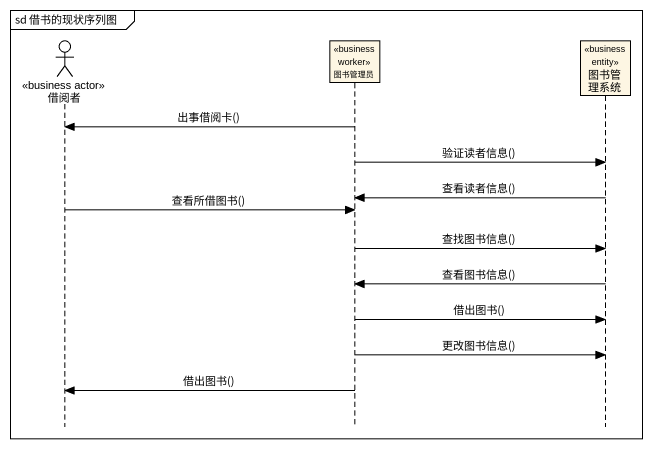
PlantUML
@startuml
mainframe sd 借书的现状序列图
hide footbox
actor 借阅者 <<business actor>>
participant 图书管理员 <<business worker>>
participant 图书管理系统 <<business entity>>

图书管理员 -> 借阅者 : 出事借阅卡()
图书管理员 -> 图书管理系统 : 验证读者信息()
图书管理系统 -> 图书管理员 : 查看读者信息()
借阅者 -> 图书管理员 : 查看所借图书()
图书管理员 -> 图书管理系统 : 查找图书信息()
图书管理系统 -> 图书管理员 : 查看图书信息()
图书管理员 -> 图书管理系统 : 借出图书()
图书管理员 -> 图书管理系统 : 更改图书信息()
图书管理员 -> 借阅者 : 借出图书()
@enduml
